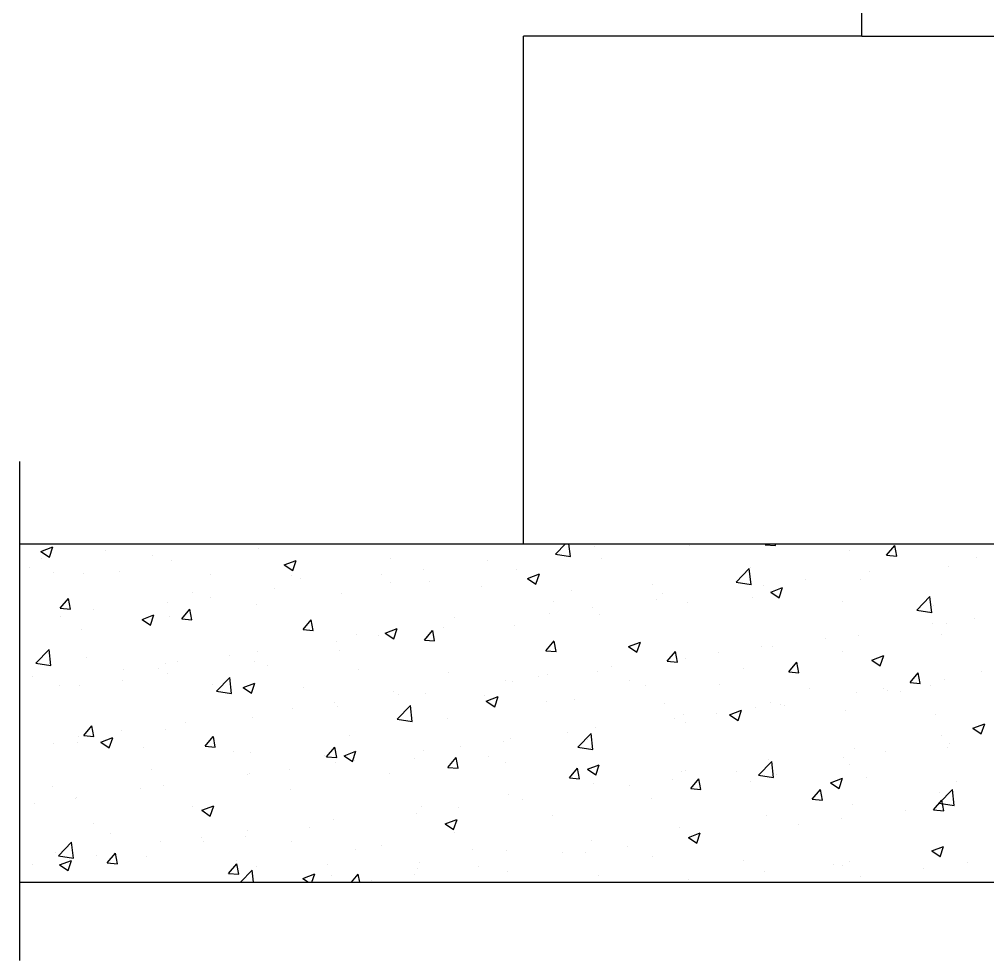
# Model space of a CAD drawing. Extents: x 0 to 0.454, y -0.021 to 0.524.
# Drawn here: x 0 to 0.0572, y 0 to 0.0556 of the extents above; entities that cross this region are included whole.
import ezdxf

# ---------------------------------------------------------------- set-up
doc = ezdxf.new("R2010")
doc.units = 0
doc.header["$MEASUREMENT"] = 0
doc.layers.get('0').update_dxf_attribs({"linetype": 'CONTINUOUS'})
doc.layers.add('DETALHES-DIVERSOS', color=7, linetype='CONTINUOUS')

# ---------------------------------------------------------------- blocks, each defined once
blk = doc.blocks.new('*X0')
at = {"color": 0}
for p, q in [((52.69086123140279, 56.6075607134017), (52.72587049739644, 56.62099951150964)), ((52.69086125690667, 56.60756069939817), (52.71573238408332, 56.59078491229405)), ((52.7157761292776, 56.59074362092031), (52.72591429137588, 56.62095819727971)), ((52.88104997161732, 56.61127943678108), (52.88104997161732, 56.61127943678108)), ((53.33247806045513, 56.61626828239012), (53.33247806045513, 56.61626828239012)), ((54.21039282012119, 56.59887884098369), (54.23988697434753, 56.62961808782295)), ((54.25490529432479, 56.59193985872564), (54.25052204847123, 56.62961808782295)), ((54.32591253248059, 56.62161022646979), (54.32591253248059, 56.62161022646979)), ((54.60760990433975, 56.62402155340485), (54.60760990433975, 56.62402155340485)), ((54.83020617829165, 56.627374618653), (54.83208867244471, 56.62961808782295)), ((54.83020620303123, 56.62737463010696), (54.86009204397399, 56.62475995782453)), ((54.86013573744638, 56.62471668795083), (54.85923161632778, 56.62961808782295)), ((55.07933861058965, 56.61103127730838), (55.07933861058965, 56.61103127730838)), ((55.18883626959202, 56.59599855116169), (55.21294080495527, 56.62472521777865)), ((55.21876580140335, 56.59334033883987), (55.21298452047797, 56.62468168128353)), ((52.69168400309492, 56.58634893406705), (52.69168400309492, 56.58634893406705)), ((53.01901770509702, 56.59547760282143), (53.01901770509702, 56.59547760282143)), ((53.0757596941423, 56.58106298594663), (53.0757596941423, 56.58106298594663)), ((53.40942594938577, 56.56751684536441), (53.44443521537941, 56.58095564347236)), ((53.43434080918058, 56.55069919088884), (53.44447897127886, 56.58091376724824)), ((53.72201144167104, 56.5857991764162), (53.72201144167104, 56.5857991764162)), ((54.01013734413303, 56.5800376342477), (54.01013734413303, 56.5800376342477)), ((54.21039281775036, 56.59887885366885), (54.25486119477885, 56.59198222808444)), ((54.34791646300082, 56.58653340160259), (54.34791646300082, 56.58653340160259)), ((55.18883629434426, 56.5959985627178), (55.21872213528702, 56.59338389043538)), ((55.45499990499631, 56.59036842393639), (55.45499990499631, 56.59036842393639)), ((52.65702833815211, 56.56055752960043), (52.65702833815211, 56.56055752960043)), ((52.72742462042582, 56.54542511165526), (52.72742462042582, 56.54542511165526)), ((52.92393955623828, 56.54928009373326), (52.92393955623828, 56.54928009373326)), ((53.40942597510709, 56.56751683142267), (53.43429710228374, 56.55074104431854)), ((53.82077137561063, 56.55510713153367), (53.82077137561063, 56.55510713153367)), ((54.09536320172453, 56.5545241026614), (54.09536320172453, 56.5545241026614)), ((54.74401334443399, 56.51611933381917), (54.7829575921496, 56.55670760884861)), ((54.78852574419111, 56.50918001824486), (54.7830016519579, 56.55666492319222)), ((54.78774552591846, 56.56097878614221), (54.78774552591846, 56.56097878614221)), ((55.13922471664876, 56.5487958317143), (55.13922471664876, 56.5487958317143)), ((55.37049504560914, 56.56227737367612), (55.37049504560914, 56.56227737367612)), ((52.81606625280338, 56.54357483414437), (52.81606625280338, 56.54357483414437)), ((53.1908507743245, 56.53800265786606), (53.1908507743245, 56.53800265786606)), ((53.43041835699986, 56.53574668525005), (53.43041835699986, 56.53574668525005)), ((53.4577619924107, 56.52672522199888), (53.4577619924107, 56.52672522199888)), ((53.69560146186219, 56.5386281997659), (53.69560146186219, 56.5386281997659)), ((53.8386448354117, 56.51931880621791), (53.8386448354117, 56.51931880621791)), ((54.12799066736873, 56.52747297732712), (54.16299993336237, 56.54091177543507)), ((54.12799069330752, 56.52747296344716), (54.15286182048417, 56.51069717634304)), ((54.15290548908356, 56.51065476085738), (54.16304365118184, 56.54086933721678)), ((54.74401334209231, 56.51611934665595), (54.7884817191208, 56.50922272107154)), ((54.94985874812636, 56.52386532900027), (54.94985874812636, 56.52386532900027)), ((55.11080160427022, 56.52478922187386), (55.11080160427022, 56.52478922187386)), ((53.37982627351463, 56.49705560754381), (53.37982627351463, 56.49705560754381)), ((53.7246732104969, 56.51544778613169), (53.7246732104969, 56.51544778613169)), ((53.99158442858312, 56.50417035026448), (53.99158442858312, 56.50417035026448)), ((54.25849564666932, 56.4928929143973), (54.25849564666932, 56.4928929143973)), ((54.49615244124726, 56.51092629497605), (54.49615244124726, 56.51092629497605)), ((54.82468883437792, 56.50738639723249), (54.82468883437792, 56.50738639723249)), ((54.8465553853517, 56.48742910928983), (54.88156465134534, 56.50086790739778)), ((54.84655541150794, 56.48742909547165), (54.87142653868459, 56.47065330836752)), ((54.85824834299392, 56.49277992293268), (54.85824834299392, 56.49277992293268)), ((54.87147016898653, 56.47061033082592), (54.88160833108481, 56.50082490718532)), ((52.74780129743083, 56.43953495670596), (52.77190583279408, 56.46826162332292)), ((52.77773072680447, 56.43687866247517), (52.77194944587909, 56.46822000491883)), ((53.13882527232867, 56.48569419408388), (53.13882527232867, 56.48569419408388)), ((53.19046030499224, 56.47212510482978), (53.19046030499224, 56.47212510482978)), ((53.57895139407278, 56.48183065441565), (53.57895139407278, 56.48183065441565)), ((54.20455935657607, 56.4608738038099), (54.20455935657607, 56.4608738038099)), ((54.50891364603036, 56.46581380501041), (54.50891364603036, 56.46581380501041)), ((54.52540686475553, 56.4816154785301), (54.52540686475553, 56.4816154785301)), ((54.79231808284174, 56.47033804266292), (54.79231808284174, 56.47033804266292)), ((55.05922930092794, 56.45906060679573), (55.05922930092794, 56.45906060679573)), ((55.27763386874683, 56.43335982665467), (55.31657811646243, 56.47394810168411)), ((55.32214619405744, 56.42642017776407), (55.31662210182423, 56.47390508271143)), ((52.74780132195956, 56.43953496759189), (52.77768716290231, 56.43692029530946)), ((52.84723218765747, 56.43564170291772), (52.84723218765747, 56.43564170291772)), ((53.06529039124379, 56.455646173062), (53.06529039124379, 56.455646173062)), ((53.1064313887312, 56.40815888921465), (53.13053592409445, 56.43688555583162)), ((53.13636079076146, 56.40550231336421), (53.13057950983608, 56.43684365580787)), ((53.32639813279648, 56.44982135547446), (53.32639813279648, 56.44982135547446)), ((54.31954767750796, 56.44088330229638), (54.31954767750796, 56.44088330229638)), ((54.60152997668109, 56.45757462648919), (54.60152997668109, 56.45757462648919)), ((55.27763386643426, 56.43335983964305), (55.32210224346275, 56.42646321405864)), ((55.32614051901412, 56.44778317092855), (55.32614051901412, 56.44778317092855)), ((52.74951520289623, 56.41407358083991), (52.74951520289623, 56.41407358083991)), ((52.98931475746203, 56.40625126806903), (53.02432402345568, 56.41969006617698)), ((52.98931478302649, 56.4062512541487), (53.01418591020314, 56.38947546704458)), ((53.01422949488984, 56.38943394253386), (53.02436765698812, 56.41964851889326)), ((53.06967976648366, 56.41461605903098), (53.06967976648366, 56.41461605903098)), ((53.10643141327259, 56.40815890020274), (53.13631725421534, 56.40554422792031)), ((53.46506148003157, 56.37678282172335), (53.48916601539482, 56.40550948834031)), ((53.49499085471844, 56.37412596425325), (53.48920957379306, 56.40546730669691)), ((53.91296627190486, 56.41082131264375), (53.91296627190486, 56.41082131264375)), ((54.19437776375952, 56.4244043705286), (54.19437776375952, 56.4244043705286)), ((54.34183653534218, 56.42008647468693), (54.34183653534218, 56.42008647468693)), ((55.44863505002368, 56.40964149976299), (55.44863505002368, 56.40964149976299)), ((52.80998632514473, 56.37712790722871), (52.80998632514473, 56.37712790722871)), ((53.46506150458562, 56.37678283281358), (53.49494734552837, 56.37416816053116)), ((53.70787947544499, 56.36620740003174), (53.74288874143863, 56.37964619813969)), ((53.73279417479281, 56.34938951250241), (53.74293233689109, 56.3796040888618)), ((53.82369157133195, 56.34540675423205), (53.84779610669519, 56.37413342084901)), ((53.85362091867541, 56.34274961514228), (53.84783963775003, 56.37409095758594)), ((53.87860257541196, 56.38283177830651), (53.87860257541196, 56.38283177830651)), ((54.08928327406588, 56.38807717574574), (54.08928327406588, 56.38807717574574)), ((55.32346513627523, 56.39316256799521), (55.32346513627523, 56.39316256799521)), ((55.3644151179505, 56.39583044676048), (55.3644151179505, 56.39583044676048)), ((53.62137318723368, 56.36076882147759), (53.62137318723368, 56.36076882147759)), ((53.68923660688957, 56.35790127559248), (53.68923660688957, 56.35790127559248)), ((53.70787950122691, 56.36620738617319), (53.73275062840356, 56.34943159906907)), ((53.82369159589865, 56.34540676542443), (53.85357743684141, 56.342792093142)), ((53.83256490775306, 56.35287187930226), (53.83256490775306, 56.35287187930226)), ((55.00768994792767, 56.35158997577312), (55.00768994792767, 56.35158997577312)), ((55.10472167661158, 56.35834229495821), (55.10472167661158, 56.35834229495821)), ((55.35028803186737, 56.36275187600963), (55.35028803186737, 56.36275187600963)), ((52.67582079890828, 56.2773385549594), (52.71476504662389, 56.31792682998884)), ((52.7203330418178, 56.270400604237), (52.71480894958459, 56.31788550918436)), ((53.56406669314112, 56.3414223438247), (53.56406669314112, 56.3414223438247)), ((54.18232166263233, 56.31403068674076), (54.20642619799558, 56.34275735335772)), ((54.2122509826324, 56.31137326603132), (54.20646970170702, 56.34271460847498)), ((54.42644419342796, 56.32616353199445), (54.46145345942161, 56.33960233010239)), ((54.42644421942733, 56.32616351819769), (54.45131534660398, 56.30938773109357)), ((54.45135885469579, 56.30934508247095), (54.46149701679407, 56.33955965883035)), ((54.81832397940528, 56.3266594730591), (54.81832397940528, 56.3266594730591)), ((54.85216841533528, 56.32633299601702), (54.85216841533528, 56.32633299601702)), ((52.82657219327405, 56.29378241814815), (52.82657219327405, 56.29378241814815)), ((53.24829150479356, 56.29984975160261), (53.24829150479356, 56.29984975160261)), ((53.32978010256249, 56.31071633031143), (53.32978010256249, 56.31071633031143)), ((53.57287146641413, 56.31538372749999), (53.57287146641413, 56.31538372749999)), ((54.18232168721168, 56.31403069803527), (54.21220752815444, 56.31141602575285)), ((54.54095175393271, 56.28265461924946), (54.56505628929595, 56.31138128586642)), ((54.57088104658936, 56.27999691692035), (54.56509976566399, 56.31133825936401)), ((54.59545004902245, 56.29112769957354), (54.59545004902245, 56.29112769957354)), ((54.69315406565683, 56.31018054129132), (54.69315406565683, 56.31018054129132)), ((55.05869494719618, 56.31269938484346), (55.05869494719618, 56.31269938484346)), ((55.14500891141093, 56.28611966395717), (55.18001817740458, 56.29955846206511)), ((55.16992353459876, 56.26930065243948), (55.18006169669704, 56.29951522879888)), ((52.67582079649964, 56.27733856723199), (52.72028917352814, 56.27044194164758)), ((52.93375562252272, 56.25844031712081), (52.93375562252272, 56.25844031712081)), ((53.03818701789129, 56.26066383914527), (53.03818701789129, 56.26066383914527)), ((53.05892553627117, 56.27491924888859), (53.05892553627117, 56.27491924888859)), ((53.09348341136027, 56.28250498228095), (53.09348341136027, 56.28250498228095)), ((53.32031820513784, 56.2833744285588), (53.32031820513784, 56.2833744285588)), ((53.36039462944645, 56.27122754641378), (53.36039462944645, 56.27122754641378)), ((53.62730584753266, 56.25995011054658), (53.62730584753266, 56.25995011054658)), ((54.37737887730928, 56.26860794906923), (54.37737887730928, 56.26860794906923)), ((54.54095177852471, 56.28265463064612), (54.57083761946747, 56.28003995836369)), ((54.76710186252498, 56.2626468936773), (54.76710186252498, 56.2626468936773)), ((54.89958184523309, 56.25127855175815), (54.92368638059633, 56.28000521837512)), ((54.92951111054634, 56.24862056780939), (54.92372982962097, 56.27996191025305)), ((55.14500893762775, 56.28611965022218), (55.1698800648044, 56.26934386311805)), ((52.66508490591447, 56.23789740297198), (52.66508490591447, 56.23789740297198)), ((53.06359983882501, 56.24816913211531), (53.06359983882501, 56.24816913211531)), ((53.20944132322111, 56.19457904779488), (53.24838557093671, 56.23516732282432)), ((53.25395349168411, 56.18764076375621), (53.24842939945091, 56.23512566870357)), ((53.89421706561887, 56.2486726746794), (53.89421706561887, 56.2486726746794)), ((54.16112828370506, 56.23739523881221), (54.16112828370506, 56.23739523881221)), ((54.18801290878688, 56.2436774463552), (54.18801290878688, 56.2436774463552)), ((54.33575660768353, 56.25363954777127), (54.33575660768353, 56.25363954777127)), ((54.89958186983775, 56.25127856325697), (54.9294677107805, 56.24866389097454)), ((55.25821193653346, 56.21990248426686), (55.2823164718967, 56.24862915088382)), ((55.28814117450332, 56.21724421869843), (55.28235989357794, 56.24858556114209)), ((55.47009559909902, 56.25296846727208), (55.47009559909902, 56.25296846727208)), ((52.7465939332201, 56.21061134797911), (52.7465939332201, 56.21061134797911)), ((52.8039063974861, 56.21068098031306), (52.8039063974861, 56.21068098031306)), ((52.93199612400066, 56.2266199671048), (52.93199612400066, 56.2266199671048)), ((53.19890734208688, 56.2153425312376), (53.19890734208688, 56.2153425312376)), ((53.28776828352125, 56.20494182273636), (53.3227775495149, 56.21838062084431)), ((53.2877683091463, 56.20494180889923), (53.31263943632295, 56.18816602179511)), ((53.31268286050206, 56.18812426414743), (53.32282102260034, 56.21833884050683)), ((53.46581856017306, 56.20406509537042), (53.46581856017306, 56.20406509537042)), ((54.06284299503844, 56.22719851458742), (54.06284299503844, 56.22719851458742)), ((54.08320334640724, 56.22163024883009), (54.08320334640724, 56.22163024883009)), ((54.42803950179129, 56.226117802945), (54.42803950179129, 56.226117802945)), ((54.47550877785379, 56.21259440251115), (54.47550877785379, 56.21259440251115)), ((54.69495071987748, 56.21484036707781), (54.69495071987748, 56.21484036707781)), ((54.9618619379637, 56.20356293121061), (54.9618619379637, 56.20356293121061)), ((55.17850251442783, 56.20291597610592), (55.17850251442783, 56.20291597610592)), ((55.25821196115078, 56.21990249586781), (55.28809780209353, 56.21728782358539)), ((55.31710028130261, 56.21243564382181), (55.31710028130261, 56.21243564382181)), ((55.35833519029185, 56.22938351984482), (55.35833519029185, 56.22938351984482)), ((53.20944132084159, 56.19457906021908), (53.25390969787009, 56.18768243463467)), ((53.73272977825927, 56.19278765950322), (53.73272977825927, 56.19278765950322)), ((53.74706780669088, 56.18562592236533), (53.74706780669088, 56.18562592236533)), ((53.82648498009441, 56.1864249523866), (53.82648498009441, 56.1864249523866)), ((53.99964099634548, 56.18151022363605), (53.99964099634548, 56.18151022363605)), ((54.00633300150422, 56.16489795469906), (54.04134226749787, 56.17833675280701)), ((54.03124754040504, 56.14807983411597), (54.04138570250332, 56.17829441047537)), ((55.09864174895294, 56.19189536804256), (55.09864174895294, 56.19189536804256)), ((55.19193036755416, 56.19595671205403), (55.19193036755416, 56.19595671205403)), ((55.2287731560499, 56.19228549534343), (55.2287731560499, 56.19228549534343)), ((53.43253192442004, 56.14421648788353), (53.43253192442004, 56.14421648788353)), ((53.55770183816848, 56.1606954196513), (53.55770183816848, 56.1606954196513)), ((53.5667915387555, 56.14893680058434), (53.5667915387555, 56.14893680058434)), ((53.74306184753393, 56.11181954063038), (53.78200609524954, 56.15240781565982)), ((53.78757394155043, 56.10488092327542), (53.78204984931723, 56.15236582822278)), ((54.00633302734672, 56.16489794092372), (54.03120415452337, 56.1481221538196)), ((54.18391569318258, 56.162541911345), (54.18391569318258, 56.162541911345)), ((54.26655221443167, 56.17023278776886), (54.26655221443167, 56.17023278776886)), ((54.5334634325179, 56.15895535190165), (54.5334634325179, 56.15895535190165)), ((54.80037465060409, 56.14767791603446), (54.80037465060409, 56.14767791603446)), ((54.84608848767663, 56.15988606910136), (54.84608848767663, 56.15988606910136)), ((54.87615517920661, 56.15438411983194), (54.87615517920661, 56.15438411983194)), ((54.88690942975663, 56.15286348493976), (54.88690942975663, 56.15286348493976)), ((53.31423827747919, 56.11692750164315), (53.31423827747919, 56.11692750164315)), ((54.58937012136381, 56.12468077265788), (54.58937012136381, 56.12468077265788)), ((54.68678921068421, 56.12945361711791), (54.68678921068421, 56.12945361711791)), ((54.7248977194872, 56.12485408666178), (54.75990698548084, 56.13829288476973)), ((54.72489774554715, 56.12485407294822), (54.7497688727238, 56.10807828584409)), ((54.74981222030802, 56.10803540408451), (54.75995038240629, 56.13824998044391)), ((55.06728586869031, 56.13640048016726), (55.06728586869031, 56.13640048016726)), ((55.33419708677651, 56.12512304430008), (55.33419708677651, 56.12512304430008)), ((52.81717696437227, 56.06343888981112), (52.84128149973551, 56.09216555642808)), ((52.84710609990444, 56.06078254233373), (52.84132481897906, 56.09212388477739)), ((53.11675673607248, 56.10264389566144), (53.11675673607248, 56.10264389566144)), ((53.74306184518354, 56.11181955320618), (53.78753022221203, 56.10492292762177)), ((53.8923226085114, 56.11248942017884), (53.8923226085114, 56.11248942017884)), ((54.32967668002489, 56.08719262085562), (54.32967668002489, 56.08719262085562)), ((54.56161929693577, 56.11297468535013), (54.56161929693577, 56.11297468535013)), ((54.59531634508544, 56.10281099377361), (54.59531634508544, 56.10281099377361)), ((55.44346243747017, 56.0848102186245), (55.47847170346382, 56.09824901673245)), ((55.468376900211, 56.06799097405305), (55.47851506230928, 56.09820555041245)), ((52.80222085380164, 56.06123446117963), (52.80222085380164, 56.06123446117963)), ((52.81717698876606, 56.06343890074188), (52.84706282970882, 56.06082422845945)), ((52.92739076755009, 56.07771339294741), (52.92739076755009, 56.07771339294741)), ((53.05751991116637, 56.08172220519966), (53.05751991116637, 56.08172220519966)), ((53.17580705567264, 56.03206282231982), (53.19991159103588, 56.06078948893678)), ((53.20573616386142, 56.02940619322277), (53.19995488293605, 56.06074753566643)), ((53.60072952384021, 56.06243692901268), (53.60072952384021, 56.06243692901268)), ((54.24584410858821, 56.07140209312804), (54.24584410858821, 56.07140209312804)), ((54.27668237184674, 56.02906003346586), (54.31562661956234, 56.0696483084953)), ((54.32119439141676, 56.02212108279463), (54.31567029918355, 56.06960598774199)), ((55.35225526263321, 56.06293659292916), (55.35225526263321, 56.06293659292916)), ((55.44346246374757, 56.0848102049727), (55.46833359092422, 56.06803441786858)), ((52.72709635169529, 56.0396279915839), (52.72709635169529, 56.0396279915839)), ((52.79782646982745, 56.0442340533974), (52.79782646982745, 56.0442340533974)), ((52.86765709159751, 56.04367624544098), (52.90266635759116, 56.05711504354893)), ((52.8676571170657, 56.04367623162529), (52.89252824424235, 56.02690044452117)), ((52.89257154621132, 56.02685901579245), (52.9027097083096, 56.05707359215185)), ((53.1758070800791, 56.03206283335273), (53.20569292102185, 56.0294481610703)), ((53.53443714697301, 56.00068675482851), (53.55854168233626, 56.02941342144548)), ((53.93130822631737, 56.02999265864624), (53.93130822631737, 56.02999265864624)), ((54.05647814006581, 56.04647159041401), (54.05647814006581, 56.04647159041401)), ((54.07712341874858, 56.05518332191443), (54.07712341874858, 56.05518332191443)), ((54.30372326041423, 56.05275850260745), (54.30372326041423, 56.05275850260745)), ((55.37493148110392, 56.04016029059466), (55.37493148110392, 56.04016029059466)), ((52.99400756978149, 56.02835055571672), (52.99400756978149, 56.02835055571672)), ((53.26091878786769, 56.01707311984953), (53.26091878786769, 56.01707311984953)), ((53.30913643916901, 56.01238443784651), (53.30913643916901, 56.01238443784651)), ((53.52783000595391, 56.00579568398233), (53.52783000595391, 56.00579568398233)), ((53.5643662278184, 55.99802984411181), (53.55858494689303, 56.02937118655547)), ((53.58622180958049, 56.00363237740368), (53.62123107557413, 56.01707117551163)), ((53.58622183526612, 56.00363236364976), (53.61109296244277, 55.98685657654563)), ((53.61113622611429, 55.986814585761), (53.62127438821257, 56.01702916212039)), ((53.82040505243577, 56.01997802547095), (53.82040505243577, 56.01997802547095)), ((54.01213017574305, 56.0027060114413), (54.01213017574305, 56.0027060114413)), ((54.27668236952549, 56.02906004619328), (54.32115074655398, 56.02216342060887)), ((55.09256182129429, 56.0254484411269), (55.09256182129429, 56.0254484411269)), ((55.18556551258153, 56.01522978788064), (55.18556551258153, 56.01522978788064)), ((55.36945734466165, 56.02793811233347), (55.36945734466165, 56.02793811233347)), ((53.53443717139213, 56.00068676596357), (53.56432301233488, 55.99807209368115)), ((53.56071161109684, 55.98248987366868), (53.56071161109684, 55.98248987366868)), ((53.61553303796981, 55.98842006642415), (53.61553303796981, 55.98842006642415)), ((53.79474122404008, 55.99451824811516), (53.79474122404008, 55.99451824811516)), ((53.8930672382734, 55.96931068733722), (53.91717177363664, 55.99803735395418)), ((53.92299629177538, 55.96665349500084), (53.91721501085, 55.9979948374445)), ((54.0616524421263, 55.98324081224796), (54.0616524421263, 55.98324081224796)), ((54.30478652756346, 55.9635885093664), (54.3397957935571, 55.97702730747435)), ((54.32970090601727, 55.94677015572954), (54.33983906811555, 55.97698473208894)), ((54.81030289615957, 55.94630052630136), (54.84924714387517, 55.9868888013308)), ((54.84000856001799, 55.99343914218571), (54.84000856001799, 55.99343914218571)), ((54.85481484128308, 55.93936124231384), (54.84929074904987, 55.9868461472612)), ((55.06039559883308, 55.99875085611286), (55.06039559883308, 55.99875085611286)), ((55.07786425999045, 55.9778856211673), (55.07786425999045, 55.9778856211673)), ((53.01754335449782, 55.96233194668036), (53.01754335449782, 55.96233194668036)), ((53.30099715569897, 55.94701063194234), (53.30099715569897, 55.94701063194234)), ((53.30815834982055, 55.9504805747275), (53.30815834982055, 55.9504805747275)), ((53.42616706944742, 55.96348956371012), (53.42616706944742, 55.96348956371012)), ((53.72053709107185, 55.95265352027513), (53.72053709107185, 55.95265352027513)), ((53.89306726270516, 55.96931069857442), (53.92295310364791, 55.96669602629199)), ((54.25169732957377, 55.93793461984593), (54.27580186493702, 55.96666128646289)), ((54.28162635573236, 55.93527714588988), (54.27584507480699, 55.96661848833354)), ((54.30478655346653, 55.96358849567425), (54.32965768064319, 55.94681270857013)), ((54.3285636602125, 55.97196337638078), (54.3285636602125, 55.97196337638078)), ((54.58329019370516, 55.95823384574222), (54.58329019370516, 55.95823384574222)), ((54.5954748782987, 55.9606859405136), (54.5954748782987, 55.9606859405136)), ((54.74462041048552, 55.95717826389077), (54.74462041048552, 55.95717826389077)), ((54.81030289386744, 55.94630053918038), (54.85477127089593, 55.93940391359597)), ((54.86238609638492, 55.94940850464639), (54.86238609638492, 55.94940850464639)), ((53.05143998350772, 55.91527527828401), (53.05143998350772, 55.91527527828401)), ((54.25169735401819, 55.93793463118526), (54.28158319496094, 55.93531995890284)), ((54.32359675236624, 55.92074569393996), (54.32359675236624, 55.92074569393996)), ((54.43008452821469, 55.91576882940896), (54.43008452821469, 55.91576882940896)), ((54.55525444196313, 55.93224776117674), (54.55525444196313, 55.93224776117674)), ((54.61032742087415, 55.90655855235462), (54.63443195623739, 55.93528521897158)), ((54.64025641968933, 55.90390079677891), (54.63447513876395, 55.93524213922257)), ((54.78627117531926, 55.92783313000115), (54.78627117531926, 55.92783313000115)), ((55.02335124554644, 55.92354464132912), (55.05836051154008, 55.93698343943707)), ((55.02335127166696, 55.92354462769875), (55.04822239884361, 55.90676884059462)), ((55.04826558592024, 55.90672572569807), (55.05840374801852, 55.93694030205747)), ((55.12929731447112, 55.9381310687792), (55.12929731447112, 55.9381310687792)), ((55.39620853255733, 55.926853632912), (55.39620853255733, 55.926853632912)), ((52.72595026982663, 55.9122794555142), (52.72595026982663, 55.9122794555142)), ((52.98522196735141, 55.90543803972025), (52.98522196735141, 55.90543803972025)), ((53.42894400640066, 55.90260102910897), (53.42894400640066, 55.90260102910897)), ((54.07104349108995, 55.88873639499877), (54.07104349108995, 55.88873639499877)), ((54.61032744533122, 55.90655856379611), (54.64021328627398, 55.90394389151368)), ((54.96895751217452, 55.87518248486332), (54.99306204753776, 55.90390915148028)), ((54.99888648364631, 55.87252444766795), (54.99310520272093, 55.90386579011161)), ((55.34392342047239, 55.86354101913685), (55.382867668188, 55.9041292941663)), ((55.34617533497456, 55.8964896660135), (55.34617533497456, 55.8964896660135)), ((55.38843529114941, 55.85660140183305), (55.3829111989162, 55.90408630678041)), ((52.67068608508058, 55.86402860523845), (52.67068608508058, 55.86402860523845)), ((52.7917465421688, 55.87778712648174), (52.7917465421688, 55.87778712648174)), ((52.79585599882902, 55.88050753700622), (52.79585599882902, 55.88050753700622)), ((54.11430933986713, 55.87419623718687), (54.11430933986713, 55.87419623718687)), ((54.49467809064805, 55.877780638835), (54.49467809064805, 55.877780638835)), ((54.96895753664425, 55.87518249640696), (54.99884337758701, 55.87256782412453)), ((55.08648189363564, 55.85900151421124), (55.08648189363564, 55.85900151421124)), ((55.3275876034749, 55.84380641737203), (55.35169213883815, 55.87253308398899)), ((55.34392341820939, 55.86354103216748), (55.38839179523788, 55.85664440658307)), ((55.35751654760328, 55.84114809855699), (55.35173526667791, 55.87248944100065)), ((53.13735092172947, 55.85254853794282), (53.13735092172947, 55.85254853794282)), ((53.16611061765675, 55.8423668001083), (53.20111988365039, 55.85580559821625)), ((53.16611064318551, 55.84236678637582), (53.19098177036216, 55.8255909992717)), ((53.19102491182355, 55.82554933740602), (53.20116307392183, 55.85576391376542)), ((53.79977345759629, 55.83278680270507), (53.79977345759629, 55.83278680270507)), ((53.81432512477711, 55.85353109855529), (53.81432512477711, 55.85353109855529)), ((53.92494337134473, 55.84926573447284), (53.92494337134473, 55.84926573447284)), ((55.24339671238286, 55.84295443465349), (55.24339671238286, 55.84295443465349)), ((55.32758762795729, 55.8438064290178), (55.35747346890004, 55.84119175673538)), ((52.84575783705828, 55.80249604677665), (52.84575783705828, 55.80249604677665)), ((53.5546316834382, 55.81604294675303), (53.5546316834382, 55.81604294675303)), ((53.88467533563972, 55.80232293207102), (53.91968460163336, 55.81576173017897)), ((53.88467536138593, 55.80232291840029), (53.90954648856258, 55.78554713129616)), ((53.90958959172652, 55.78550490737456), (53.9197277538248, 55.81571948373396)), ((54.20308500597687, 55.82772814766884), (54.20308500597687, 55.82772814766884)), ((54.83392863235935, 55.82699221527005), (54.83392863235935, 55.82699221527005)), ((54.92886083011202, 55.80154500017168), (54.92886083011202, 55.80154500017168)), ((55.05403074386047, 55.81802393193946), (55.05403074386047, 55.81802393193946)), ((52.62972898873105, 55.7841303159988), (52.62972898873105, 55.7841303159988)), ((52.89664020681725, 55.77285288013162), (52.89664020681725, 55.77285288013162)), ((53.3020784221619, 55.78403364781184), (53.3020784221619, 55.78403364781184)), ((53.48399826924873, 55.79121421048298), (53.48399826924873, 55.79121421048298)), ((53.91149192130568, 55.77767565650268), (53.91149192130568, 55.77767565650268)), ((54.57721026604652, 55.79178691882657), (54.57721026604652, 55.79178691882657)), ((54.6032400536227, 55.76227906403374), (54.63824931961634, 55.77571786214169)), ((54.6281542716295, 55.7454604773431), (54.63829243372778, 55.7756750537025)), ((52.74211035063385, 55.70751974744157), (52.78105459834946, 55.74810802247102)), ((52.78662213890976, 55.70058182830599), (52.78109804667655, 55.74806673325335)), ((53.04536005584908, 55.74882835136836), (53.04536005584908, 55.74882835136836)), ((53.16355142490346, 55.76157544426442), (53.16355142490346, 55.76157544426442)), ((53.16946238697789, 55.74980477600117), (53.16946238697789, 55.74980477600117)), ((53.29463230072633, 55.76628370776895), (53.29463230072633, 55.76628370776895)), ((53.43046264298966, 55.75029800839724), (53.43046264298966, 55.75029800839724)), ((54.3175168247076, 55.7542987670243), (54.3175168247076, 55.7542987670243)), ((54.60324007958635, 55.76227905042478), (54.628111206763, 55.74550326332066)), ((54.61308564176446, 55.75997240794959), (54.61308564176446, 55.75997240794959)), ((52.73515291945765, 55.71696786495545), (52.73515291945765, 55.71696786495545)), ((52.8865526313137, 55.68734282291628), (52.91065716667694, 55.71606948953324)), ((52.9164814730044, 55.68468642219229), (52.91070019207903, 55.71602776463595)), ((53.61989883663448, 55.72762316533652), (53.61989883663448, 55.72762316533652)), ((53.69737386107585, 55.73902057253005), (53.69737386107585, 55.73902057253005)), ((53.96428507916207, 55.72774313666285), (53.96428507916207, 55.72774313666285)), ((54.0649635634313, 55.72228946808311), (54.0649635634313, 55.72228946808311)), ((54.23119629724825, 55.71646570079568), (54.23119629724825, 55.71646570079568)), ((54.29854975949362, 55.71856297346778), (54.29854975949362, 55.71856297346778)), ((54.42371967324207, 55.73504190523556), (54.42371967324207, 55.73504190523556)), ((55.32180477160567, 55.72223519599645), (55.35681403759931, 55.7356739941044)), ((55.32180479778678, 55.72223518244927), (55.34667592496343, 55.70545939534515)), ((55.34009540731591, 55.73004273909785), (55.34009540731591, 55.73004273909785)), ((55.34671895153248, 55.70541604731164), (55.35685711363076, 55.73563062367104)), ((55.34881368126817, 55.72960621986855), (55.34881368126817, 55.72960621986855)), ((52.74211034827478, 55.70751975975642), (52.78657872530327, 55.70062313417201)), ((52.74599942573301, 55.68110122281292), (52.78100869172665, 55.69454002092087)), ((52.7709135975328, 55.66428408905104), (52.78105175963108, 55.69449866541044)), ((52.78566661451016, 55.71134019956609), (52.78566661451016, 55.71134019956609)), ((52.85368719863033, 55.70823218377908), (52.85368719863033, 55.70823218377908)), ((52.88655265557256, 55.68734283389188), (52.91643849651531, 55.68472816160946)), ((53.00206413754385, 55.70569042908826), (53.00206413754385, 55.70569042908826)), ((53.26897535563007, 55.69441299322106), (53.26897535563007, 55.69441299322106)), ((53.80824519711847, 55.68708417163963), (53.80824519711847, 55.68708417163963)), ((54.49810751533446, 55.70518826492848), (54.49810751533446, 55.70518826492848)), ((54.76501873342067, 55.6939108290613), (54.76501873342067, 55.6939108290613)), ((55.080401965977, 55.69255458729558), (55.080401965977, 55.69255458729558)), ((55.42763713200934, 55.6873211709344), (55.42763713200934, 55.6873211709344)), ((52.66432123010794, 55.68330168106505), (52.66432123010794, 55.68330168106505)), ((52.74599945110491, 55.68110120910186), (52.77087057828156, 55.66432542199774)), ((53.24518272261408, 55.65596675542498), (53.26928725797732, 55.68469342204194)), ((53.27511153696139, 55.65331007308133), (53.26933025603601, 55.68465141552499)), ((53.28039195546942, 55.62961808782295), (53.31467512266228, 55.66534851530651)), ((53.31887030542726, 55.62961808782295), (53.31471849654287, 55.66530689277256)), ((53.32830575196329, 55.67757067417036), (53.32830575196329, 55.67757067417036)), ((53.53588657371627, 55.68313555735389), (53.53588657371627, 55.68313555735389)), ((53.80279779180246, 55.6718581214867), (53.80279779180246, 55.6718581214867)), ((53.98277457114607, 55.67699038124569), (53.98277457114607, 55.67699038124569)), ((54.06970900988868, 55.6605806856195), (54.06970900988868, 55.6605806856195)), ((54.8278487047007, 55.6605452883544), (54.8278487047007, 55.6605452883544)), ((55.03192995150686, 55.68263339319412), (55.03192995150686, 55.68263339319412)), ((55.05722059659698, 55.6795537287024), (55.05722059659698, 55.6795537287024)), ((55.29884116959309, 55.6713559573269), (55.29884116959309, 55.6713559573269)), ((53.24518274688559, 55.65596676650273), (53.27506858782834, 55.6533520942203)), ((53.46456414371598, 55.64105735477564), (53.49957340970963, 55.65449615288359)), ((53.46456416930533, 55.64105734112635), (53.48152355976188, 55.62961808782295)), ((53.49128294887628, 55.62961808782295), (53.49961643953405, 55.65445423537899)), ((53.54855175577955, 55.64959601983737), (53.54855175577955, 55.64959601983737)), ((53.60803130330732, 55.62961808782295), (53.6279173492777, 55.65331735455064)), ((53.63232412921165, 55.62961808782295), (53.62796031999299, 55.65327506641403)), ((53.66823868887523, 55.63558094676389), (53.66823868887523, 55.63558094676389)), ((53.79340860262367, 55.65205987853167), (53.79340860262367, 55.65205987853167)), ((54.33662022797485, 55.64930324975233), (54.33662022797485, 55.64930324975233)), ((54.60353144606107, 55.63802581388513), (54.60353144606107, 55.63802581388513)), ((55.11186194366179, 55.64574857871231), (55.11186194366179, 55.64574857871231))]:
    blk.add_line(p, q, dxfattribs=at)

msp = doc.modelspace()

# ---------------------------------------------------------------- linework, layer by layer
at = {"layer": 'DETALHES-DIVERSOS'}
for p, q in [((0.04977557764569838, 0.05462797978192455), (0.04977557764569838, 0.4546279797819243)), ((0.04977557764569838, 0.05462797978192455), (0.02977557764569824, 0.05462797978192441)), ((0.02977557764569824, 0.02462797978192455), (0.02977557764569824, 0.05462797978192441)), ((0.04977557764569838, 0.05462797978192455), (0.4097755776456982, 0.05462797978192455)), ((0, 0.02950265076576372), (0, 0)), ((0, 0.02462797978192455), (0.454176845225007, 0.02462797978192441)), ((0, 0.004627979781924552), (0.454176845225007, 0.004627979781924552))]:
    msp.add_line(p, q, dxfattribs=at)

# ---------------------------------------------------------------- block references
at = {"layer": 'DETALHES-DIVERSOS', "xscale": 0.02, "yscale": 0.02, "zscale": 0.02}
msp.add_blockref('*X0', (-1.052539969199826, -1.107964381974534), dxfattribs=at)

doc.saveas('drawing.dxf')
